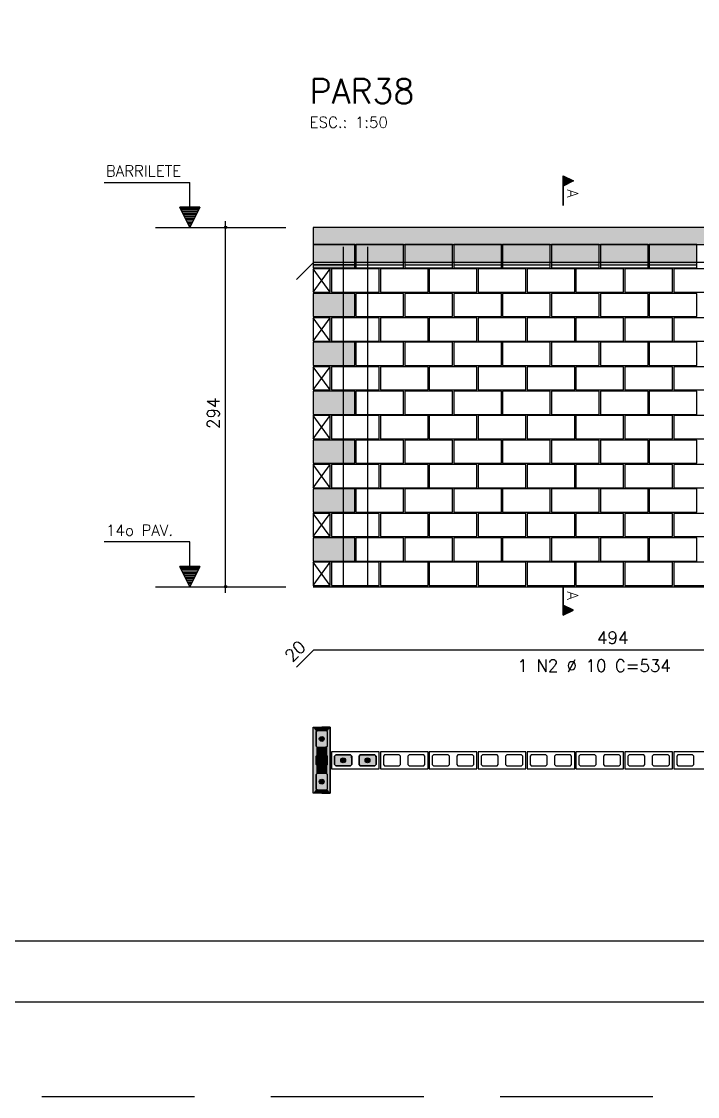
# Model space of a CAD drawing. Extents: x -1 to 122, y -1 to 61.
# Drawn here: x 36.1 to 47.17, y -1.45 to 16.14 of the extents above; entities that cross this region are included whole.
import ezdxf

# ---------------------------------------------------------------- set-up
doc = ezdxf.new("R2010")
doc.units = 0
doc.header["$MEASUREMENT"] = 0
doc.linetypes.add('HIDDEN', pattern=[0.375, 0.25, -0.125])
doc.layers.get('0').update_dxf_attribs({"linetype": 'CONTINUOUS'})
doc.layers.get('Defpoints').update_dxf_attribs({"linetype": 'CONTINUOUS'})
for name, color, linetype in [('ARQ_FOLHA', 7, 'CONTINUOUS'), ('PENA_01', 1, 'CONTINUOUS'), ('PENA_02', 2, 'CONTINUOUS'), ('PENA_03', 3, 'CONTINUOUS'), ('PENA_05', 5, 'CONTINUOUS'), ('PENA_06', 6, 'CONTINUOUS'), ('PENA_09', 254, 'CONTINUOUS'), ('PENA_11', 252, 'CONTINUOUS'), ('PENA_19', 240, 'CONTINUOUS'), ('PENA_21', 100, 'CONTINUOUS')]:
    doc.layers.add(name, color=color, linetype=linetype)
doc.styles.get("Standard").update_dxf_attribs({"font": 'ROMANS.SHX'})

# ---------------------------------------------------------------- blocks, each defined once
blk = doc.blocks.new('FOLHA A1+1 - 1102 X 594')
at = {"layer": 'ARQ_FOLHA', "color": 1}
for points in [[(-1189, 0), (0, 0), (0, 594), (-1189, 594)], [(-1164, 10), (-10, 10), (-10, 584), (-1164, 584)]]:
    blk.add_lwpolyline(points, close=True, dxfattribs=at)
at = {"layer": 'Defpoints', "color": 8, "linetype": 'HIDDEN', "ltscale": 100}
blk.add_lwpolyline([(-1208.5, 609.5), (-1208.5, -15.5), (19.5, -15.5), (19.5, 609.5)], close=True, dxfattribs=at)

msp = doc.modelspace()

# ---------------------------------------------------------------- linework, layer by layer
at = {"layer": 'PENA_01', "linetype": 'Continuous'}
for p, q in [((38.299282, 12.773865), (40.430145, 12.773865)), ((40.877637, 12.163865), (41.557637, 12.163865)), ((41.577637, 12.163865), (42.357637, 12.163865)), ((42.377637, 12.163865), (43.157637, 12.163865)), ((43.177637, 12.163865), (43.957637, 12.163865)), ((43.977637, 12.163865), (44.757637, 12.163865)), ((44.777637, 12.163865), (45.557637, 12.163865)), ((45.577637, 12.163865), (46.357637, 12.163865)), ((46.377637, 12.163865), (47.157637, 12.163865)), ((38.299282, 6.893865), (40.430145, 6.893865))]:
    msp.add_line(p, q, dxfattribs=at)
for points in [[(41.087637, 4.54299), (41.107637, 4.52299), (41.107637, 4.28299), (41.087637, 4.26299), (40.947637, 4.26299), (40.927637, 4.28299), (40.927637, 4.52299), (40.947637, 4.54299), (41.087637, 4.54299)], [(41.087637, 4.14299), (41.107637, 4.12299), (41.107637, 3.98299), (41.087637, 3.96299), (40.947637, 3.96299), (40.927637, 3.98299), (40.927637, 4.12299), (40.947637, 4.14299), (41.087637, 4.14299)], [(41.507637, 4.12299), (41.487637, 4.14299), (41.247637, 4.14299), (41.227637, 4.12299), (41.227637, 3.98299), (41.247637, 3.96299), (41.487637, 3.96299), (41.507637, 3.98299), (41.507637, 4.12299)], [(41.907637, 4.12299), (41.887637, 4.14299), (41.647637, 4.14299), (41.627637, 4.12299), (41.627637, 3.98299), (41.647637, 3.96299), (41.887637, 3.96299), (41.907637, 3.98299), (41.907637, 4.12299)], [(42.307637, 4.12299), (42.287637, 4.14299), (42.047637, 4.14299), (42.027637, 4.12299), (42.027637, 3.98299), (42.047637, 3.96299), (42.287637, 3.96299), (42.307637, 3.98299), (42.307637, 4.12299)], [(42.707637, 4.12299), (42.687637, 4.14299), (42.447637, 4.14299), (42.427637, 4.12299), (42.427637, 3.98299), (42.447637, 3.96299), (42.687637, 3.96299), (42.707637, 3.98299), (42.707637, 4.12299)], [(43.107637, 4.12299), (43.087637, 4.14299), (42.847637, 4.14299), (42.827637, 4.12299), (42.827637, 3.98299), (42.847637, 3.96299), (43.087637, 3.96299), (43.107637, 3.98299), (43.107637, 4.12299)], [(43.507637, 4.12299), (43.487637, 4.14299), (43.247637, 4.14299), (43.227637, 4.12299), (43.227637, 3.98299), (43.247637, 3.96299), (43.487637, 3.96299), (43.507637, 3.98299), (43.507637, 4.12299)], [(43.907637, 4.12299), (43.887637, 4.14299), (43.647637, 4.14299), (43.627637, 4.12299), (43.627637, 3.98299), (43.647637, 3.96299), (43.887637, 3.96299), (43.907637, 3.98299), (43.907637, 4.12299)], [(44.307637, 4.12299), (44.287637, 4.14299), (44.047637, 4.14299), (44.027637, 4.12299), (44.027637, 3.98299), (44.047637, 3.96299), (44.287637, 3.96299), (44.307637, 3.98299), (44.307637, 4.12299)], [(44.707637, 4.12299), (44.687637, 4.14299), (44.447637, 4.14299), (44.427637, 4.12299), (44.427637, 3.98299), (44.447637, 3.96299), (44.687637, 3.96299), (44.707637, 3.98299), (44.707637, 4.12299)], [(45.107637, 4.12299), (45.087637, 4.14299), (44.847637, 4.14299), (44.827637, 4.12299), (44.827637, 3.98299), (44.847637, 3.96299), (45.087637, 3.96299), (45.107637, 3.98299), (45.107637, 4.12299)], [(45.507637, 4.12299), (45.487637, 4.14299), (45.247637, 4.14299), (45.227637, 4.12299), (45.227637, 3.98299), (45.247637, 3.96299), (45.487637, 3.96299), (45.507637, 3.98299), (45.507637, 4.12299)], [(45.907637, 4.12299), (45.887637, 4.14299), (45.647637, 4.14299), (45.627637, 4.12299), (45.627637, 3.98299), (45.647637, 3.96299), (45.887637, 3.96299), (45.907637, 3.98299), (45.907637, 4.12299)], [(46.307637, 4.12299), (46.287637, 4.14299), (46.047637, 4.14299), (46.027637, 4.12299), (46.027637, 3.98299), (46.047637, 3.96299), (46.287637, 3.96299), (46.307637, 3.98299), (46.307637, 4.12299)], [(46.707637, 4.12299), (46.687637, 4.14299), (46.447637, 4.14299), (46.427637, 4.12299), (46.427637, 3.98299), (46.447637, 3.96299), (46.687637, 3.96299), (46.707637, 3.98299), (46.707637, 4.12299)], [(47.107637, 4.12299), (47.087637, 4.14299), (46.847637, 4.14299), (46.827637, 4.12299), (46.827637, 3.98299), (46.847637, 3.96299), (47.087637, 3.96299), (47.107637, 3.98299), (47.107637, 4.12299)], [(41.087637, 3.84299), (41.107637, 3.82299), (41.107637, 3.58299), (41.087637, 3.56299), (40.947637, 3.56299), (40.927637, 3.58299), (40.927637, 3.82299), (40.947637, 3.84299), (41.087637, 3.84299)]]:
    msp.add_lwpolyline(points, dxfattribs=at)
at = {"layer": 'PENA_02', "linetype": 'Continuous'}
for p, q in [((41.157637, 12.093865), (40.877637, 12.093865)), ((40.877637, 12.093865), (40.877637, 11.713865)), ((41.157637, 11.713865), (41.157637, 12.093865)), ((40.877637, 11.713865), (41.157637, 11.713865)), ((41.157637, 11.293865), (40.877637, 11.293865)), ((40.877637, 11.293865), (40.877637, 10.913865)), ((41.157637, 10.913865), (41.157637, 11.293865)), ((40.877637, 10.913865), (41.157637, 10.913865)), ((41.157637, 10.493865), (40.877637, 10.493865)), ((40.877637, 10.493865), (40.877637, 10.113865)), ((41.157637, 10.113865), (41.157637, 10.493865)), ((40.877637, 10.113865), (41.157637, 10.113865)), ((41.157637, 9.693865), (40.877637, 9.693865)), ((40.877637, 9.693865), (40.877637, 9.313865)), ((41.157637, 9.313865), (41.157637, 9.693865)), ((40.877637, 9.313865), (41.157637, 9.313865)), ((41.157637, 8.893865), (40.877637, 8.893865)), ((40.877637, 8.893865), (40.877637, 8.513865)), ((41.157637, 8.513865), (41.157637, 8.893865)), ((40.877637, 8.513865), (41.157637, 8.513865)), ((41.157637, 8.093865), (40.877637, 8.093865)), ((40.877637, 8.093865), (40.877637, 7.713865)), ((41.157637, 7.713865), (41.157637, 8.093865)), ((40.877637, 7.713865), (41.157637, 7.713865)), ((41.157637, 7.293865), (40.877637, 7.293865)), ((40.877637, 7.293865), (40.877637, 6.913865)), ((41.157637, 6.913865), (41.157637, 7.293865)), ((40.877637, 6.913865), (41.157637, 6.913865)), ((40.877637, 6.893865), (50.858048, 6.893865)), ((40.877637, 3.51299), (40.877637, 4.59299)), ((40.877637, 4.59299), (41.157637, 4.59299)), ((41.157637, 4.59299), (41.157637, 3.51299)), ((41.157637, 3.51299), (40.877637, 3.51299))]:
    msp.add_line(p, q, dxfattribs=at)
for points in [[(40.877637, 12.493865), (50.857564, 12.493865), (50.857564, 12.773865), (40.877637, 12.773865), (40.877637, 12.493865)], [(40.877637, 12.113865), (41.557637, 12.113865), (41.557637, 12.493865), (40.877637, 12.493865), (40.877637, 12.113865)], [(41.577637, 12.113865), (42.357637, 12.113865), (42.357637, 12.493865), (41.577637, 12.493865), (41.577637, 12.113865)], [(42.377637, 12.113865), (43.157637, 12.113865), (43.157637, 12.493865), (42.377637, 12.493865), (42.377637, 12.113865)], [(43.177637, 12.113865), (43.957637, 12.113865), (43.957637, 12.493865), (43.177637, 12.493865), (43.177637, 12.113865)], [(43.977637, 12.113865), (44.757637, 12.113865), (44.757637, 12.493865), (43.977637, 12.493865), (43.977637, 12.113865)], [(44.777637, 12.113865), (45.557637, 12.113865), (45.557637, 12.493865), (44.777637, 12.493865), (44.777637, 12.113865)], [(45.577637, 12.113865), (46.357637, 12.113865), (46.357637, 12.493865), (45.577637, 12.493865), (45.577637, 12.113865)], [(46.377637, 12.113865), (47.157637, 12.113865), (47.157637, 12.493865), (46.377637, 12.493865), (46.377637, 12.113865)], [(41.178048, 11.713865), (41.958048, 11.713865), (41.958048, 12.093865), (41.178048, 12.093865), (41.178048, 11.713865)], [(41.978048, 11.713865), (42.758048, 11.713865), (42.758048, 12.093865), (41.978048, 12.093865), (41.978048, 11.713865)], [(42.778048, 11.713865), (43.558048, 11.713865), (43.558048, 12.093865), (42.778048, 12.093865), (42.778048, 11.713865)], [(43.578048, 11.713865), (44.358048, 11.713865), (44.358048, 12.093865), (43.578048, 12.093865), (43.578048, 11.713865)], [(44.378048, 11.713865), (45.158048, 11.713865), (45.158048, 12.093865), (44.378048, 12.093865), (44.378048, 11.713865)], [(45.178048, 11.713865), (45.958048, 11.713865), (45.958048, 12.093865), (45.178048, 12.093865), (45.178048, 11.713865)], [(45.978048, 11.713865), (46.758048, 11.713865), (46.758048, 12.093865), (45.978048, 12.093865), (45.978048, 11.713865)], [(46.778048, 11.713865), (47.558048, 11.713865), (47.558048, 12.093865), (46.778048, 12.093865), (46.778048, 11.713865)], [(40.877637, 11.313865), (41.557637, 11.313865), (41.557637, 11.693865), (40.877637, 11.693865), (40.877637, 11.313865)], [(41.577637, 11.313865), (42.357637, 11.313865), (42.357637, 11.693865), (41.577637, 11.693865), (41.577637, 11.313865)], [(42.377637, 11.313865), (43.157637, 11.313865), (43.157637, 11.693865), (42.377637, 11.693865), (42.377637, 11.313865)], [(43.177637, 11.313865), (43.957637, 11.313865), (43.957637, 11.693865), (43.177637, 11.693865), (43.177637, 11.313865)], [(43.977637, 11.313865), (44.757637, 11.313865), (44.757637, 11.693865), (43.977637, 11.693865), (43.977637, 11.313865)], [(44.777637, 11.313865), (45.557637, 11.313865), (45.557637, 11.693865), (44.777637, 11.693865), (44.777637, 11.313865)], [(45.577637, 11.313865), (46.357637, 11.313865), (46.357637, 11.693865), (45.577637, 11.693865), (45.577637, 11.313865)], [(46.377637, 11.313865), (47.157637, 11.313865), (47.157637, 11.693865), (46.377637, 11.693865), (46.377637, 11.313865)], [(41.178048, 10.913865), (41.958048, 10.913865), (41.958048, 11.293865), (41.178048, 11.293865), (41.178048, 10.913865)], [(41.978048, 10.913865), (42.758048, 10.913865), (42.758048, 11.293865), (41.978048, 11.293865), (41.978048, 10.913865)], [(42.778048, 10.913865), (43.558048, 10.913865), (43.558048, 11.293865), (42.778048, 11.293865), (42.778048, 10.913865)], [(43.578048, 10.913865), (44.358048, 10.913865), (44.358048, 11.293865), (43.578048, 11.293865), (43.578048, 10.913865)], [(44.378048, 10.913865), (45.158048, 10.913865), (45.158048, 11.293865), (44.378048, 11.293865), (44.378048, 10.913865)], [(45.178048, 10.913865), (45.958048, 10.913865), (45.958048, 11.293865), (45.178048, 11.293865), (45.178048, 10.913865)], [(45.978048, 10.913865), (46.758048, 10.913865), (46.758048, 11.293865), (45.978048, 11.293865), (45.978048, 10.913865)], [(46.778048, 10.913865), (47.558048, 10.913865), (47.558048, 11.293865), (46.778048, 11.293865), (46.778048, 10.913865)], [(40.877637, 10.513865), (41.557637, 10.513865), (41.557637, 10.893865), (40.877637, 10.893865), (40.877637, 10.513865)], [(41.577637, 10.513865), (42.357637, 10.513865), (42.357637, 10.893865), (41.577637, 10.893865), (41.577637, 10.513865)], [(42.377637, 10.513865), (43.157637, 10.513865), (43.157637, 10.893865), (42.377637, 10.893865), (42.377637, 10.513865)], [(43.177637, 10.513865), (43.957637, 10.513865), (43.957637, 10.893865), (43.177637, 10.893865), (43.177637, 10.513865)], [(43.977637, 10.513865), (44.757637, 10.513865), (44.757637, 10.893865), (43.977637, 10.893865), (43.977637, 10.513865)], [(44.777637, 10.513865), (45.557637, 10.513865), (45.557637, 10.893865), (44.777637, 10.893865), (44.777637, 10.513865)], [(45.577637, 10.513865), (46.357637, 10.513865), (46.357637, 10.893865), (45.577637, 10.893865), (45.577637, 10.513865)], [(46.377637, 10.513865), (47.157637, 10.513865), (47.157637, 10.893865), (46.377637, 10.893865), (46.377637, 10.513865)], [(41.178048, 10.113865), (41.958048, 10.113865), (41.958048, 10.493865), (41.178048, 10.493865), (41.178048, 10.113865)], [(41.978048, 10.113865), (42.758048, 10.113865), (42.758048, 10.493865), (41.978048, 10.493865), (41.978048, 10.113865)], [(42.778048, 10.113865), (43.558048, 10.113865), (43.558048, 10.493865), (42.778048, 10.493865), (42.778048, 10.113865)], [(43.578048, 10.113865), (44.358048, 10.113865), (44.358048, 10.493865), (43.578048, 10.493865), (43.578048, 10.113865)], [(44.378048, 10.113865), (45.158048, 10.113865), (45.158048, 10.493865), (44.378048, 10.493865), (44.378048, 10.113865)], [(45.178048, 10.113865), (45.958048, 10.113865), (45.958048, 10.493865), (45.178048, 10.493865), (45.178048, 10.113865)], [(45.978048, 10.113865), (46.758048, 10.113865), (46.758048, 10.493865), (45.978048, 10.493865), (45.978048, 10.113865)], [(46.778048, 10.113865), (47.558048, 10.113865), (47.558048, 10.493865), (46.778048, 10.493865), (46.778048, 10.113865)], [(40.877637, 9.713865), (41.557637, 9.713865), (41.557637, 10.093865), (40.877637, 10.093865), (40.877637, 9.713865)], [(41.577637, 9.713865), (42.357637, 9.713865), (42.357637, 10.093865), (41.577637, 10.093865), (41.577637, 9.713865)], [(42.377637, 9.713865), (43.157637, 9.713865), (43.157637, 10.093865), (42.377637, 10.093865), (42.377637, 9.713865)], [(43.177637, 9.713865), (43.957637, 9.713865), (43.957637, 10.093865), (43.177637, 10.093865), (43.177637, 9.713865)], [(43.977637, 9.713865), (44.757637, 9.713865), (44.757637, 10.093865), (43.977637, 10.093865), (43.977637, 9.713865)], [(44.777637, 9.713865), (45.557637, 9.713865), (45.557637, 10.093865), (44.777637, 10.093865), (44.777637, 9.713865)], [(45.577637, 9.713865), (46.357637, 9.713865), (46.357637, 10.093865), (45.577637, 10.093865), (45.577637, 9.713865)], [(46.377637, 9.713865), (47.157637, 9.713865), (47.157637, 10.093865), (46.377637, 10.093865), (46.377637, 9.713865)], [(41.178048, 9.313865), (41.958048, 9.313865), (41.958048, 9.693865), (41.178048, 9.693865), (41.178048, 9.313865)], [(41.978048, 9.313865), (42.758048, 9.313865), (42.758048, 9.693865), (41.978048, 9.693865), (41.978048, 9.313865)], [(42.778048, 9.313865), (43.558048, 9.313865), (43.558048, 9.693865), (42.778048, 9.693865), (42.778048, 9.313865)], [(43.578048, 9.313865), (44.358048, 9.313865), (44.358048, 9.693865), (43.578048, 9.693865), (43.578048, 9.313865)], [(44.378048, 9.313865), (45.158048, 9.313865), (45.158048, 9.693865), (44.378048, 9.693865), (44.378048, 9.313865)], [(45.178048, 9.313865), (45.958048, 9.313865), (45.958048, 9.693865), (45.178048, 9.693865), (45.178048, 9.313865)], [(45.978048, 9.313865), (46.758048, 9.313865), (46.758048, 9.693865), (45.978048, 9.693865), (45.978048, 9.313865)], [(46.778048, 9.313865), (47.558048, 9.313865), (47.558048, 9.693865), (46.778048, 9.693865), (46.778048, 9.313865)], [(40.877637, 8.913865), (41.557637, 8.913865), (41.557637, 9.293865), (40.877637, 9.293865), (40.877637, 8.913865)], [(41.577637, 8.913865), (42.357637, 8.913865), (42.357637, 9.293865), (41.577637, 9.293865), (41.577637, 8.913865)], [(42.377637, 8.913865), (43.157637, 8.913865), (43.157637, 9.293865), (42.377637, 9.293865), (42.377637, 8.913865)], [(43.177637, 8.913865), (43.957637, 8.913865), (43.957637, 9.293865), (43.177637, 9.293865), (43.177637, 8.913865)], [(43.977637, 8.913865), (44.757637, 8.913865), (44.757637, 9.293865), (43.977637, 9.293865), (43.977637, 8.913865)], [(44.777637, 8.913865), (45.557637, 8.913865), (45.557637, 9.293865), (44.777637, 9.293865), (44.777637, 8.913865)], [(45.577637, 8.913865), (46.357637, 8.913865), (46.357637, 9.293865), (45.577637, 9.293865), (45.577637, 8.913865)], [(46.377637, 8.913865), (47.157637, 8.913865), (47.157637, 9.293865), (46.377637, 9.293865), (46.377637, 8.913865)], [(41.178048, 8.513865), (41.958048, 8.513865), (41.958048, 8.893865), (41.178048, 8.893865), (41.178048, 8.513865)], [(41.978048, 8.513865), (42.758048, 8.513865), (42.758048, 8.893865), (41.978048, 8.893865), (41.978048, 8.513865)], [(42.778048, 8.513865), (43.558048, 8.513865), (43.558048, 8.893865), (42.778048, 8.893865), (42.778048, 8.513865)], [(43.578048, 8.513865), (44.358048, 8.513865), (44.358048, 8.893865), (43.578048, 8.893865), (43.578048, 8.513865)], [(44.378048, 8.513865), (45.158048, 8.513865), (45.158048, 8.893865), (44.378048, 8.893865), (44.378048, 8.513865)], [(45.178048, 8.513865), (45.958048, 8.513865), (45.958048, 8.893865), (45.178048, 8.893865), (45.178048, 8.513865)], [(45.978048, 8.513865), (46.758048, 8.513865), (46.758048, 8.893865), (45.978048, 8.893865), (45.978048, 8.513865)], [(46.778048, 8.513865), (47.558048, 8.513865), (47.558048, 8.893865), (46.778048, 8.893865), (46.778048, 8.513865)], [(40.877637, 8.113865), (41.557637, 8.113865), (41.557637, 8.493865), (40.877637, 8.493865), (40.877637, 8.113865)], [(41.577637, 8.113865), (42.357637, 8.113865), (42.357637, 8.493865), (41.577637, 8.493865), (41.577637, 8.113865)], [(42.377637, 8.113865), (43.157637, 8.113865), (43.157637, 8.493865), (42.377637, 8.493865), (42.377637, 8.113865)], [(43.177637, 8.113865), (43.957637, 8.113865), (43.957637, 8.493865), (43.177637, 8.493865), (43.177637, 8.113865)], [(43.977637, 8.113865), (44.757637, 8.113865), (44.757637, 8.493865), (43.977637, 8.493865), (43.977637, 8.113865)], [(44.777637, 8.113865), (45.557637, 8.113865), (45.557637, 8.493865), (44.777637, 8.493865), (44.777637, 8.113865)], [(45.577637, 8.113865), (46.357637, 8.113865), (46.357637, 8.493865), (45.577637, 8.493865), (45.577637, 8.113865)], [(46.377637, 8.113865), (47.157637, 8.113865), (47.157637, 8.493865), (46.377637, 8.493865), (46.377637, 8.113865)], [(41.178048, 7.713865), (41.958048, 7.713865), (41.958048, 8.093865), (41.178048, 8.093865), (41.178048, 7.713865)], [(41.978048, 7.713865), (42.758048, 7.713865), (42.758048, 8.093865), (41.978048, 8.093865), (41.978048, 7.713865)], [(42.778048, 7.713865), (43.558048, 7.713865), (43.558048, 8.093865), (42.778048, 8.093865), (42.778048, 7.713865)], [(43.578048, 7.713865), (44.358048, 7.713865), (44.358048, 8.093865), (43.578048, 8.093865), (43.578048, 7.713865)], [(44.378048, 7.713865), (45.158048, 7.713865), (45.158048, 8.093865), (44.378048, 8.093865), (44.378048, 7.713865)], [(45.178048, 7.713865), (45.958048, 7.713865), (45.958048, 8.093865), (45.178048, 8.093865), (45.178048, 7.713865)], [(45.978048, 7.713865), (46.758048, 7.713865), (46.758048, 8.093865), (45.978048, 8.093865), (45.978048, 7.713865)], [(46.778048, 7.713865), (47.558048, 7.713865), (47.558048, 8.093865), (46.778048, 8.093865), (46.778048, 7.713865)], [(40.877637, 7.313865), (41.557637, 7.313865), (41.557637, 7.693865), (40.877637, 7.693865), (40.877637, 7.313865)], [(41.577637, 7.313865), (42.357637, 7.313865), (42.357637, 7.693865), (41.577637, 7.693865), (41.577637, 7.313865)], [(42.377637, 7.313865), (43.157637, 7.313865), (43.157637, 7.693865), (42.377637, 7.693865), (42.377637, 7.313865)], [(43.177637, 7.313865), (43.957637, 7.313865), (43.957637, 7.693865), (43.177637, 7.693865), (43.177637, 7.313865)], [(43.977637, 7.313865), (44.757637, 7.313865), (44.757637, 7.693865), (43.977637, 7.693865), (43.977637, 7.313865)], [(44.777637, 7.313865), (45.557637, 7.313865), (45.557637, 7.693865), (44.777637, 7.693865), (44.777637, 7.313865)], [(45.577637, 7.313865), (46.357637, 7.313865), (46.357637, 7.693865), (45.577637, 7.693865), (45.577637, 7.313865)], [(46.377637, 7.313865), (47.157637, 7.313865), (47.157637, 7.693865), (46.377637, 7.693865), (46.377637, 7.313865)], [(41.178048, 6.913865), (41.958048, 6.913865), (41.958048, 7.293865), (41.178048, 7.293865), (41.178048, 6.913865)], [(41.978048, 6.913865), (42.758048, 6.913865), (42.758048, 7.293865), (41.978048, 7.293865), (41.978048, 6.913865)], [(42.778048, 6.913865), (43.558048, 6.913865), (43.558048, 7.293865), (42.778048, 7.293865), (42.778048, 6.913865)], [(43.578048, 6.913865), (44.358048, 6.913865), (44.358048, 7.293865), (43.578048, 7.293865), (43.578048, 6.913865)], [(44.378048, 6.913865), (45.158048, 6.913865), (45.158048, 7.293865), (44.378048, 7.293865), (44.378048, 6.913865)], [(45.178048, 6.913865), (45.958048, 6.913865), (45.958048, 7.293865), (45.178048, 7.293865), (45.178048, 6.913865)], [(45.978048, 6.913865), (46.758048, 6.913865), (46.758048, 7.293865), (45.978048, 7.293865), (45.978048, 6.913865)], [(46.778048, 6.913865), (47.558048, 6.913865), (47.558048, 7.293865), (46.778048, 7.293865), (46.778048, 6.913865)], [(41.957637, 4.19299), (41.177637, 4.19299), (41.177637, 3.91299), (41.957637, 3.91299), (41.957637, 4.19299)], [(42.757637, 4.19299), (41.977637, 4.19299), (41.977637, 3.91299), (42.757637, 3.91299), (42.757637, 4.19299)], [(43.557637, 4.19299), (42.777637, 4.19299), (42.777637, 3.91299), (43.557637, 3.91299), (43.557637, 4.19299)], [(44.357637, 4.19299), (43.577637, 4.19299), (43.577637, 3.91299), (44.357637, 3.91299), (44.357637, 4.19299)], [(45.157637, 4.19299), (44.377637, 4.19299), (44.377637, 3.91299), (45.157637, 3.91299), (45.157637, 4.19299)], [(45.957637, 4.19299), (45.177637, 4.19299), (45.177637, 3.91299), (45.957637, 3.91299), (45.957637, 4.19299)], [(46.757637, 4.19299), (45.977637, 4.19299), (45.977637, 3.91299), (46.757637, 3.91299), (46.757637, 4.19299)], [(47.557637, 4.19299), (46.777637, 4.19299), (46.777637, 3.91299), (47.557637, 3.91299), (47.557637, 4.19299)]]:
    msp.add_lwpolyline(points, dxfattribs=at)
for centre, radius in [((39.445427, 12.773865), 0.02), ((39.445427, 12.773865), 0.01), ((39.445427, 6.893865), 0.02), ((39.445427, 6.893865), 0.01)]:
    msp.add_circle(centre, radius, dxfattribs=at)
at = {"layer": 'PENA_03', "linetype": 'Continuous'}
for p, q in [((44.969583, 13.130222), (44.969583, 13.616604)), ((44.969583, 13.616604), (45.135516, 13.533638)), ((44.970278, 13.615476), (45.133955, 13.533638)), ((44.970279, 13.615476), (44.970279, 13.451799)), ((44.982347, 13.610222), (44.982347, 13.457053)), ((44.995111, 13.60384), (44.995111, 13.463435)), ((45.007875, 13.597458), (45.007875, 13.469817)), ((45.020639, 13.591076), (45.020639, 13.476199)), ((45.033403, 13.584694), (45.033403, 13.482581)), ((45.046167, 13.578312), (45.046167, 13.488963)), ((45.058931, 13.57193), (45.058931, 13.495345)), ((45.071695, 13.565548), (45.071695, 13.501727)), ((45.084459, 13.559166), (45.084459, 13.508109)), ((45.097223, 13.552784), (45.097223, 13.514491)), ((45.109988, 13.546402), (45.109988, 13.520873)), ((38.85828, 13.505731), (37.45828, 13.505731)), ((38.85828, 13.105731), (38.85828, 13.505731)), ((38.85968, 13.105731), (38.85968, 13.507131)), ((45.135516, 13.533638), (44.970278, 13.451019)), ((45.133955, 13.533638), (44.970279, 13.451799)), ((44.970279, 13.451019), (44.970279, 13.130222)), ((45.122752, 13.54002), (45.122752, 13.527256)), ((38.85898, 12.773865), (38.693047, 13.105731)), ((38.693047, 13.105731), (38.85828, 13.105731)), ((38.85898, 12.776987), (38.695303, 13.104339)), ((39.022656, 13.104339), (38.695303, 13.104339)), ((39.012149, 13.080203), (38.705811, 13.080203)), ((38.999385, 13.054675), (38.718575, 13.054675)), ((38.986621, 13.029147), (38.731339, 13.029147)), ((39.024913, 13.105731), (38.85898, 12.773865)), ((39.022656, 13.10434), (38.85898, 12.776987)), ((38.85968, 13.105731), (39.024913, 13.105731)), ((38.973856, 13.003619), (38.744103, 13.003619)), ((38.961092, 12.97809), (38.756867, 12.97809)), ((38.948328, 12.952562), (38.769631, 12.952562)), ((38.935564, 12.927034), (38.782395, 12.927034)), ((38.9228, 12.901506), (38.795159, 12.901506)), ((38.910036, 12.875978), (38.807923, 12.875978)), ((38.897272, 12.85045), (38.820687, 12.85045)), ((39.445427, 6.793333), (39.445427, 12.873865)), ((38.884508, 12.824921), (38.833451, 12.824921)), ((38.871744, 12.799393), (38.846216, 12.799393)), ((40.877637, 11.713865), (41.157637, 12.093865)), ((41.157637, 11.713865), (40.877637, 12.093865)), ((40.877637, 10.913865), (41.157637, 11.293865)), ((41.157637, 10.913865), (40.877637, 11.293865)), ((40.877637, 10.113865), (41.157637, 10.493865)), ((41.157637, 10.113865), (40.877637, 10.493865)), ((40.877637, 9.313865), (41.157637, 9.693865)), ((41.157637, 9.313865), (40.877637, 9.693865)), ((40.877637, 8.513865), (41.157637, 8.893865)), ((41.157637, 8.513865), (40.877637, 8.893865)), ((40.877637, 7.713865), (41.157637, 8.093865)), ((41.157637, 7.713865), (40.877637, 8.093865)), ((38.85828, 7.625731), (37.45828, 7.625731)), ((38.85828, 7.225731), (38.85828, 7.625731)), ((38.85968, 7.225731), (38.85968, 7.627131)), ((38.85898, 6.893865), (38.693047, 7.225731)), ((38.693047, 7.225731), (38.85828, 7.225731)), ((38.85898, 6.896987), (38.695303, 7.224339)), ((39.022656, 7.224339), (38.695303, 7.224339)), ((39.024913, 7.225731), (38.85898, 6.893865)), ((39.022656, 7.22434), (38.85898, 6.896987)), ((38.85968, 7.225731), (39.024913, 7.225731)), ((40.877637, 6.913865), (41.157637, 7.293865)), ((41.157637, 6.913865), (40.877637, 7.293865)), ((39.012149, 7.200203), (38.705811, 7.200203)), ((38.999385, 7.174675), (38.718575, 7.174675)), ((38.986621, 7.149147), (38.731339, 7.149147)), ((38.973856, 7.123619), (38.744103, 7.123619)), ((38.961092, 7.09809), (38.756867, 7.09809)), ((38.948328, 7.072562), (38.769631, 7.072562)), ((38.935564, 7.047034), (38.782395, 7.047034)), ((38.9228, 7.021506), (38.795159, 7.021506)), ((38.910036, 6.995978), (38.807923, 6.995978)), ((38.897272, 6.97045), (38.820687, 6.97045)), ((38.884508, 6.944921), (38.833451, 6.944921)), ((38.871744, 6.919393), (38.846216, 6.919393)), ((44.969583, 6.913865), (44.969583, 6.427483)), ((44.970279, 6.593068), (44.970279, 6.913865)), ((44.969583, 6.427483), (45.135516, 6.510449)), ((45.135516, 6.510449), (44.970278, 6.593068)), ((44.970278, 6.428611), (45.133955, 6.510449)), ((44.970279, 6.428611), (44.970279, 6.592288)), ((45.133955, 6.510449), (44.970279, 6.592288)), ((44.982347, 6.433865), (44.982347, 6.587034)), ((44.995111, 6.440247), (44.995111, 6.580652)), ((45.007875, 6.446629), (45.007875, 6.57427)), ((45.020639, 6.453011), (45.020639, 6.567888)), ((45.033403, 6.459393), (45.033403, 6.561506)), ((45.046167, 6.465775), (45.046167, 6.555124)), ((45.058931, 6.472157), (45.058931, 6.548742)), ((45.071695, 6.478539), (45.071695, 6.54236)), ((45.084459, 6.484921), (45.084459, 6.535978)), ((45.097223, 6.491303), (45.097223, 6.529596)), ((45.109988, 6.497685), (45.109988, 6.523214)), ((45.122752, 6.504067), (45.122752, 6.516831))]:
    msp.add_line(p, q, dxfattribs=at)
for points in [[(40.947637, 4.26299), (40.927637, 4.28299), (40.927637, 4.52299), (40.947637, 4.54299), (41.087637, 4.54299), (41.107637, 4.52299), (41.107637, 4.28299), (41.087637, 4.26299), (40.947637, 4.26299)], [(41.107637, 3.98299), (41.087637, 3.96299), (40.947637, 3.96299), (40.927637, 3.98299), (40.927637, 4.12299), (40.947637, 4.14299), (41.087637, 4.14299), (41.107637, 4.12299), (41.107637, 3.98299)], [(41.507637, 3.98299), (41.487637, 3.96299), (41.247637, 3.96299), (41.227637, 3.98299), (41.227637, 4.12299), (41.247637, 4.14299), (41.487637, 4.14299), (41.507637, 4.12299), (41.507637, 3.98299)], [(41.907637, 3.98299), (41.887637, 3.96299), (41.647637, 3.96299), (41.627637, 3.98299), (41.627637, 4.12299), (41.647637, 4.14299), (41.887637, 4.14299), (41.907637, 4.12299), (41.907637, 3.98299)], [(40.947637, 3.56299), (40.927637, 3.58299), (40.927637, 3.82299), (40.947637, 3.84299), (41.087637, 3.84299), (41.107637, 3.82299), (41.107637, 3.58299), (41.087637, 3.56299), (40.947637, 3.56299)]]:
    msp.add_lwpolyline(points, dxfattribs=at)
for centre in [(41.017637, 4.40299), (41.017637, 4.05299), (41.367637, 4.05299), (41.767637, 4.05299), (41.017637, 3.70299)]:
    msp.add_circle(centre, 0.04, dxfattribs=at)
for points in [[(41.057637, 4.40299), (40.997637, 4.437631), (40.98005, 4.416671)], [(41.057637, 4.40299), (40.98005, 4.416671), (40.98005, 4.389309)], [(41.057637, 4.40299), (40.98005, 4.389309), (40.997637, 4.368349)], [(41.057637, 4.40299), (41.024583, 4.442382), (40.997637, 4.437631)], [(41.057637, 4.40299), (40.997637, 4.368349), (41.024583, 4.363597)], [(41.057637, 4.40299), (41.048279, 4.428701), (41.024583, 4.442382)], [(41.057637, 4.40299), (41.024583, 4.363597), (41.048279, 4.377278)], [(41.057637, 4.40299), (41.048279, 4.377278), (41.057637, 4.40299)], [(41.057637, 4.05299), (40.997637, 4.087631), (40.98005, 4.066671)], [(41.057637, 4.05299), (40.98005, 4.066671), (40.98005, 4.039309)], [(41.057637, 4.05299), (40.98005, 4.039309), (40.997637, 4.018349)], [(41.057637, 4.05299), (41.024583, 4.092382), (40.997637, 4.087631)], [(41.057637, 4.05299), (40.997637, 4.018349), (41.024583, 4.013597)], [(41.057637, 4.05299), (41.048279, 4.078701), (41.024583, 4.092382)], [(41.057637, 4.05299), (41.024583, 4.013597), (41.048279, 4.027278)], [(41.057637, 4.05299), (41.048279, 4.027278), (41.057637, 4.05299)], [(41.407637, 4.05299), (41.347637, 4.087631), (41.33005, 4.066671)], [(41.407637, 4.05299), (41.33005, 4.066671), (41.33005, 4.039309)], [(41.407637, 4.05299), (41.33005, 4.039309), (41.347637, 4.018349)], [(41.407637, 4.05299), (41.374583, 4.092382), (41.347637, 4.087631)], [(41.407637, 4.05299), (41.347637, 4.018349), (41.374583, 4.013597)], [(41.407637, 4.05299), (41.398279, 4.078701), (41.374583, 4.092382)], [(41.407637, 4.05299), (41.374583, 4.013597), (41.398279, 4.027278)], [(41.407637, 4.05299), (41.398279, 4.027278), (41.407637, 4.05299)], [(41.807637, 4.05299), (41.747637, 4.087631), (41.73005, 4.066671)], [(41.807637, 4.05299), (41.73005, 4.066671), (41.73005, 4.039309)], [(41.807637, 4.05299), (41.73005, 4.039309), (41.747637, 4.018349)], [(41.807637, 4.05299), (41.774583, 4.092382), (41.747637, 4.087631)], [(41.807637, 4.05299), (41.747637, 4.018349), (41.774583, 4.013597)], [(41.807637, 4.05299), (41.798279, 4.078701), (41.774583, 4.092382)], [(41.807637, 4.05299), (41.774583, 4.013597), (41.798279, 4.027278)], [(41.807637, 4.05299), (41.798279, 4.027278), (41.807637, 4.05299)], [(41.057637, 3.70299), (40.997637, 3.737631), (40.98005, 3.716671)], [(41.057637, 3.70299), (40.98005, 3.716671), (40.98005, 3.689309)], [(41.057637, 3.70299), (40.98005, 3.689309), (40.997637, 3.668349)], [(41.057637, 3.70299), (41.024583, 3.742382), (40.997637, 3.737631)], [(41.057637, 3.70299), (40.997637, 3.668349), (41.024583, 3.663597)], [(41.057637, 3.70299), (41.048279, 3.728701), (41.024583, 3.742382)], [(41.057637, 3.70299), (41.024583, 3.663597), (41.048279, 3.677278)], [(41.057637, 3.70299), (41.048279, 3.677278), (41.057637, 3.70299)]]:
    msp.add_solid(points, dxfattribs=at)
at = {"layer": 'PENA_05', "linetype": 'Continuous'}
for p, q in [((40.603539, 11.920795), (40.886382, 12.203637)), ((40.886382, 12.203637), (50.757878, 12.204065)), ((40.603539, 5.576716), (40.886382, 5.859558)), ((40.886382, 5.859558), (50.757878, 5.859986))]:
    msp.add_line(p, q, dxfattribs=at)
for points in [[(41.367637, 12.453865), (41.367637, 6.893865)], [(41.767637, 12.453865), (41.767637, 6.893865)]]:
    msp.add_lwpolyline(points, dxfattribs=at)
at = {"layer": 'PENA_09', "linetype": 'Continuous'}
for points in [[(40.877637, 12.163865), (41.557637, 12.163865), (41.557637, 12.493865), (40.877637, 12.493865), (40.877637, 12.163865)], [(41.577637, 12.163865), (42.357637, 12.163865), (42.357637, 12.493865), (41.577637, 12.493865), (41.577637, 12.163865)], [(42.377637, 12.163865), (43.157637, 12.163865), (43.157637, 12.493865), (42.377637, 12.493865), (42.377637, 12.163865)], [(43.177637, 12.163865), (43.957637, 12.163865), (43.957637, 12.493865), (43.177637, 12.493865), (43.177637, 12.163865)], [(43.977637, 12.163865), (44.757637, 12.163865), (44.757637, 12.493865), (43.977637, 12.493865), (43.977637, 12.163865)], [(44.777637, 12.163865), (45.557637, 12.163865), (45.557637, 12.493865), (44.777637, 12.493865), (44.777637, 12.163865)], [(45.577637, 12.163865), (46.357637, 12.163865), (46.357637, 12.493865), (45.577637, 12.493865), (45.577637, 12.163865)], [(46.377637, 12.163865), (47.157637, 12.163865), (47.157637, 12.493865), (46.377637, 12.493865), (46.377637, 12.163865)]]:
    msp.add_lwpolyline(points, dxfattribs=at)
for points in [[(40.877637, 12.163865), (41.557637, 12.163865), (41.557637, 12.493865)], [(40.877637, 12.163865), (41.557637, 12.493865), (40.877637, 12.493865)], [(40.877637, 12.163865), (40.877637, 12.493865), (40.877637, 12.163865)], [(41.577637, 12.163865), (42.357637, 12.163865), (42.357637, 12.493865)], [(41.577637, 12.163865), (42.357637, 12.493865), (41.577637, 12.493865)], [(41.577637, 12.163865), (41.577637, 12.493865), (41.577637, 12.163865)], [(42.377637, 12.163865), (43.157637, 12.163865), (43.157637, 12.493865)], [(42.377637, 12.163865), (43.157637, 12.493865), (42.377637, 12.493865)], [(42.377637, 12.163865), (42.377637, 12.493865), (42.377637, 12.163865)], [(43.177637, 12.163865), (43.957637, 12.163865), (43.957637, 12.493865)], [(43.177637, 12.163865), (43.957637, 12.493865), (43.177637, 12.493865)], [(43.177637, 12.163865), (43.177637, 12.493865), (43.177637, 12.163865)], [(43.977637, 12.163865), (44.757637, 12.163865), (44.757637, 12.493865)], [(43.977637, 12.163865), (44.757637, 12.493865), (43.977637, 12.493865)], [(43.977637, 12.163865), (43.977637, 12.493865), (43.977637, 12.163865)], [(44.777637, 12.163865), (45.557637, 12.163865), (45.557637, 12.493865)], [(44.777637, 12.163865), (45.557637, 12.493865), (44.777637, 12.493865)], [(44.777637, 12.163865), (44.777637, 12.493865), (44.777637, 12.163865)], [(45.577637, 12.163865), (46.357637, 12.163865), (46.357637, 12.493865)], [(45.577637, 12.163865), (46.357637, 12.493865), (45.577637, 12.493865)], [(45.577637, 12.163865), (45.577637, 12.493865), (45.577637, 12.163865)], [(46.377637, 12.163865), (47.157637, 12.163865), (47.157637, 12.493865)], [(46.377637, 12.163865), (47.157637, 12.493865), (46.377637, 12.493865)], [(46.377637, 12.163865), (46.377637, 12.493865), (46.377637, 12.163865)]]:
    msp.add_solid(points, dxfattribs=at)
at = {"layer": 'PENA_11', "linetype": 'Continuous'}
for points in [[(40.877637, 12.493865), (50.857564, 12.493865), (50.857564, 12.773865)], [(40.877637, 12.493865), (50.857564, 12.773865), (40.877637, 12.773865)], [(40.877637, 12.493865), (40.877637, 12.773865), (40.877637, 12.493865)], [(40.947637, 4.26299), (40.927637, 4.52299), (40.947637, 4.54299)], [(40.947637, 4.26299), (40.927637, 4.28299), (40.927637, 4.52299)], [(40.947637, 4.26299), (40.947637, 4.54299), (41.087637, 4.54299)], [(40.947637, 4.26299), (41.087637, 4.54299), (41.107637, 4.52299)], [(40.947637, 4.26299), (41.107637, 4.52299), (41.107637, 4.28299)], [(40.947637, 4.26299), (41.107637, 4.28299), (41.087637, 4.26299)], [(40.947637, 4.26299), (41.087637, 4.26299), (40.947637, 4.26299)], [(41.107637, 3.98299), (40.927637, 4.12299), (40.947637, 4.14299)], [(41.107637, 3.98299), (40.927637, 3.98299), (40.927637, 4.12299)], [(41.107637, 3.98299), (40.947637, 4.14299), (41.087637, 4.14299)], [(41.107637, 3.98299), (41.087637, 4.14299), (41.107637, 4.12299)], [(41.107637, 3.98299), (41.107637, 4.12299), (41.107637, 3.98299)], [(41.507637, 3.98299), (41.227637, 4.12299), (41.247637, 4.14299)], [(41.507637, 3.98299), (41.227637, 3.98299), (41.227637, 4.12299)], [(41.507637, 3.98299), (41.247637, 4.14299), (41.487637, 4.14299)], [(41.507637, 3.98299), (41.487637, 4.14299), (41.507637, 4.12299)], [(41.507637, 3.98299), (41.507637, 4.12299), (41.507637, 3.98299)], [(41.907637, 3.98299), (41.627637, 4.12299), (41.647637, 4.14299)], [(41.907637, 3.98299), (41.627637, 3.98299), (41.627637, 4.12299)], [(41.907637, 3.98299), (41.647637, 4.14299), (41.887637, 4.14299)], [(41.907637, 3.98299), (41.887637, 4.14299), (41.907637, 4.12299)], [(41.907637, 3.98299), (41.907637, 4.12299), (41.907637, 3.98299)], [(41.107637, 3.98299), (40.947637, 3.96299), (40.927637, 3.98299)], [(41.107637, 3.98299), (41.087637, 3.96299), (40.947637, 3.96299)], [(41.507637, 3.98299), (41.247637, 3.96299), (41.227637, 3.98299)], [(41.507637, 3.98299), (41.487637, 3.96299), (41.247637, 3.96299)], [(41.907637, 3.98299), (41.647637, 3.96299), (41.627637, 3.98299)], [(41.907637, 3.98299), (41.887637, 3.96299), (41.647637, 3.96299)], [(40.947637, 3.56299), (40.927637, 3.82299), (40.947637, 3.84299)], [(40.947637, 3.56299), (40.927637, 3.58299), (40.927637, 3.82299)], [(40.947637, 3.56299), (40.947637, 3.84299), (41.087637, 3.84299)], [(40.947637, 3.56299), (41.087637, 3.84299), (41.107637, 3.82299)], [(40.947637, 3.56299), (41.107637, 3.82299), (41.107637, 3.58299)], [(40.947637, 3.56299), (41.107637, 3.58299), (41.087637, 3.56299)], [(40.947637, 3.56299), (41.087637, 3.56299), (40.947637, 3.56299)]]:
    msp.add_solid(points, dxfattribs=at)
at = {"layer": 'PENA_19', "linetype": 'Continuous'}
for points in [[(41.017637, 4.59299), (41.017637, 4.54299), (40.947637, 4.54299), (40.927637, 4.52299), (40.927637, 4.28299), (40.947637, 4.26299), (41.017637, 4.26299), (41.017637, 4.14299), (40.947637, 4.14299), (40.927637, 4.12299), (40.927637, 3.98299), (40.947637, 3.96299), (41.017637, 3.96299), (41.017637, 3.84299), (40.947637, 3.84299), (40.927637, 3.82299), (40.927637, 3.58299), (40.947637, 3.56299), (41.017637, 3.56299), (41.017637, 3.51299), (40.877637, 3.51299), (40.877637, 4.59299), (41.017637, 4.59299)], [(41.017637, 4.59299), (41.017637, 4.54299), (41.087637, 4.54299), (41.107637, 4.52299), (41.107637, 4.28299), (41.087637, 4.26299), (41.017637, 4.26299), (41.017637, 4.14299), (41.087637, 4.14299), (41.107637, 4.12299), (41.107637, 3.98299), (41.087637, 3.96299), (41.017637, 3.96299), (41.017637, 3.84299), (41.087637, 3.84299), (41.107637, 3.82299), (41.107637, 3.58299), (41.087637, 3.56299), (41.017637, 3.56299), (41.017637, 3.51299), (41.157637, 3.51299), (41.157637, 4.59299), (41.017637, 4.59299)]]:
    msp.add_lwpolyline(points, dxfattribs=at)
for points in [[(40.947637, 4.54299), (40.927637, 4.52299), (40.877637, 4.59299)], [(40.947637, 4.54299), (40.877637, 4.59299), (41.017637, 4.59299)], [(40.877637, 4.59299), (40.927637, 4.52299), (40.877637, 3.51299)], [(40.947637, 4.54299), (41.017637, 4.59299), (41.017637, 4.54299)], [(41.017637, 4.59299), (41.087637, 4.54299), (41.157637, 4.59299)], [(41.017637, 4.59299), (41.017637, 4.54299), (41.087637, 4.54299)], [(41.157637, 4.59299), (41.087637, 4.54299), (41.107637, 4.52299)], [(41.157637, 4.59299), (41.107637, 4.52299), (41.157637, 3.51299)], [(40.877637, 3.51299), (40.927637, 4.52299), (40.927637, 3.58299)], [(40.927637, 3.58299), (40.927637, 4.52299), (40.927637, 4.28299)], [(41.157637, 3.51299), (41.107637, 4.52299), (41.107637, 4.28299)], [(40.927637, 4.28299), (40.927637, 3.58299), (40.927637, 4.12299)], [(40.947637, 4.26299), (40.927637, 4.12299), (40.927637, 4.28299)], [(40.947637, 4.14299), (40.927637, 4.12299), (40.947637, 4.26299)], [(40.947637, 4.14299), (40.947637, 4.26299), (41.017637, 4.26299)], [(40.947637, 4.14299), (41.017637, 4.26299), (41.017637, 4.14299)], [(41.087637, 4.26299), (41.017637, 4.26299), (41.087637, 4.14299)], [(41.017637, 4.26299), (41.017637, 4.14299), (41.087637, 4.14299)], [(41.107637, 4.12299), (41.107637, 4.28299), (41.087637, 4.26299)], [(41.107637, 4.12299), (41.087637, 4.26299), (41.087637, 4.14299)], [(41.157637, 3.51299), (41.107637, 4.28299), (41.107637, 4.12299)], [(40.927637, 4.12299), (40.927637, 3.58299), (40.927637, 3.98299)], [(41.107637, 3.98299), (41.157637, 3.51299), (41.107637, 4.12299)], [(40.927637, 3.58299), (40.927637, 3.82299), (40.927637, 3.98299)], [(40.947637, 3.96299), (40.927637, 3.82299), (40.927637, 3.98299)], [(40.947637, 3.96299), (40.947637, 3.84299), (40.927637, 3.82299)], [(41.017637, 3.96299), (40.947637, 3.84299), (40.947637, 3.96299)], [(41.017637, 3.96299), (41.017637, 3.84299), (40.947637, 3.84299)], [(41.017637, 3.96299), (41.087637, 3.84299), (41.087637, 3.96299)], [(41.087637, 3.84299), (41.017637, 3.96299), (41.017637, 3.84299)], [(41.087637, 3.96299), (41.107637, 3.82299), (41.107637, 3.98299)], [(41.087637, 3.84299), (41.107637, 3.82299), (41.087637, 3.96299)], [(41.107637, 3.82299), (41.157637, 3.51299), (41.107637, 3.98299)], [(41.157637, 3.51299), (41.107637, 3.82299), (41.107637, 3.58299)], [(40.947637, 3.56299), (40.877637, 3.51299), (40.927637, 3.58299)], [(41.017637, 3.51299), (40.877637, 3.51299), (40.947637, 3.56299)], [(41.017637, 3.56299), (41.017637, 3.51299), (40.947637, 3.56299)], [(41.157637, 3.51299), (41.087637, 3.56299), (41.017637, 3.56299)], [(41.157637, 3.51299), (41.017637, 3.56299), (41.017637, 3.51299)], [(41.157637, 3.51299), (41.107637, 3.58299), (41.087637, 3.56299)]]:
    msp.add_solid(points, dxfattribs=at)
at = {"layer": 'PENA_21', "linetype": 'Continuous'}
for points in [[(40.877637, 12.113865), (41.557637, 12.113865), (41.557637, 12.163865), (40.877637, 12.163865), (40.877637, 12.113865)], [(40.877637, 11.313865), (41.557637, 11.313865), (41.557637, 11.693865), (40.877637, 11.693865), (40.877637, 11.313865)], [(40.877637, 10.513865), (41.557637, 10.513865), (41.557637, 10.893865), (40.877637, 10.893865), (40.877637, 10.513865)], [(40.877637, 9.713865), (41.557637, 9.713865), (41.557637, 10.093865), (40.877637, 10.093865), (40.877637, 9.713865)], [(40.877637, 8.913865), (41.557637, 8.913865), (41.557637, 9.293865), (40.877637, 9.293865), (40.877637, 8.913865)], [(40.877637, 8.113865), (41.557637, 8.113865), (41.557637, 8.493865), (40.877637, 8.493865), (40.877637, 8.113865)], [(40.877637, 7.313865), (41.557637, 7.313865), (41.557637, 7.693865), (40.877637, 7.693865), (40.877637, 7.313865)]]:
    msp.add_lwpolyline(points, dxfattribs=at)
for points in [[(40.877637, 12.113865), (41.557637, 12.113865), (41.557637, 12.163865)], [(40.877637, 12.113865), (41.557637, 12.163865), (40.877637, 12.163865)], [(40.877637, 12.113865), (40.877637, 12.163865), (40.877637, 12.113865)], [(40.877637, 11.313865), (41.557637, 11.313865), (41.557637, 11.693865)], [(40.877637, 11.313865), (41.557637, 11.693865), (40.877637, 11.693865)], [(40.877637, 11.313865), (40.877637, 11.693865), (40.877637, 11.313865)], [(40.877637, 10.513865), (41.557637, 10.513865), (41.557637, 10.893865)], [(40.877637, 10.513865), (41.557637, 10.893865), (40.877637, 10.893865)], [(40.877637, 10.513865), (40.877637, 10.893865), (40.877637, 10.513865)], [(40.877637, 9.713865), (41.557637, 9.713865), (41.557637, 10.093865)], [(40.877637, 9.713865), (41.557637, 10.093865), (40.877637, 10.093865)], [(40.877637, 9.713865), (40.877637, 10.093865), (40.877637, 9.713865)], [(40.877637, 8.913865), (41.557637, 8.913865), (41.557637, 9.293865)], [(40.877637, 8.913865), (41.557637, 9.293865), (40.877637, 9.293865)], [(40.877637, 8.913865), (40.877637, 9.293865), (40.877637, 8.913865)], [(40.877637, 8.113865), (41.557637, 8.113865), (41.557637, 8.493865)], [(40.877637, 8.113865), (41.557637, 8.493865), (40.877637, 8.493865)], [(40.877637, 8.113865), (40.877637, 8.493865), (40.877637, 8.113865)], [(40.877637, 7.313865), (41.557637, 7.313865), (41.557637, 7.693865)], [(40.877637, 7.313865), (41.557637, 7.693865), (40.877637, 7.693865)], [(40.877637, 7.313865), (40.877637, 7.693865), (40.877637, 7.313865)]]:
    msp.add_solid(points, dxfattribs=at)

# ---------------------------------------------------------------- block references
at = {"xscale": 0.09999999999999938, "yscale": 0.09999999999999938, "zscale": 0.09999999999999938}
msp.add_blockref('FOLHA A1+1 - 1102 X 594', (119.786331, 0.101748), dxfattribs=at)

# ---------------------------------------------------------------- texts
at = {"layer": 'PENA_03', "linetype": 'Continuous'}
for s, height, p in [('ESC.: 1:50', 0.18, (40.819662, 14.403865)), ('BARRILETE', 0.18, (37.483987, 13.607604)), ('14o PAV.', 0.18, (37.488552, 7.727604)), ('1 N2 %%c 10 C=534', 0.2, (44.220408, 5.500412))]:
    msp.add_text(s, height=height, dxfattribs=at).set_placement(p)
for s, height, rotation, p in [('A', 0.18, 270, (45.036612, 13.398205)), ('294', 0.2, 90, (39.343123, 9.475263)), ('A', 0.18, 270, (45.036612, 6.817311)), ('494', 0.2, 0.002481, (45.522126, 5.959759)), ('20', 0.2, 45, (40.532828, 5.647426))]:
    msp.add_text(s, height=height, rotation=rotation, dxfattribs=at).set_placement(p)
at = {"layer": 'PENA_06', "linetype": 'Continuous'}
msp.add_text('PAR38', height=0.4, dxfattribs=at).set_placement((40.819662, 14.803865))

doc.saveas('drawing.dxf')
